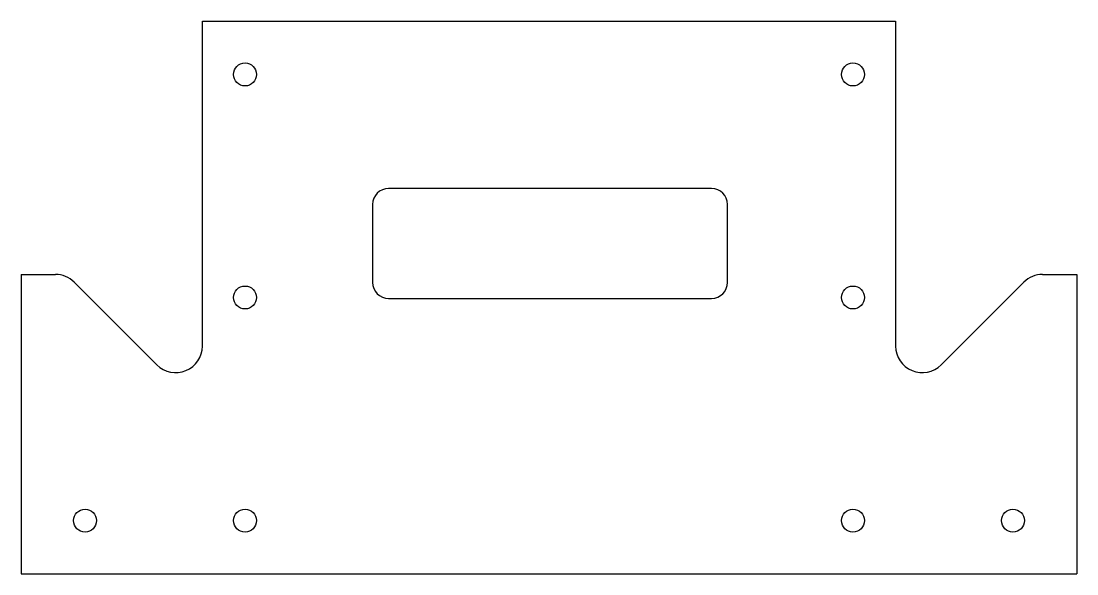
# Model space of a CAD drawing. Header units: millimetres. Extents: x -34 to 164, y -75 to 28.
import ezdxf

# ---------------------------------------------------------------- set-up
doc = ezdxf.new("R2010")
doc.units = ezdxf.units.MM

msp = doc.modelspace()

# ---------------------------------------------------------------- linework, layer by layer
at = {"color": 7, "linetype": 'Continuous', "lineweight": 25}
for p, q in [((0, -32.49), (0, 28.43)), ((0, 28.43), (130, 28.43)), ((130, 28.43), (130, -32.49)), ((95.48, -2.96), (34.92, -2.96)), ((31.92, -5.96), (31.92, -20.56)), ((98.48, -20.56), (98.48, -5.96)), ((-34, -19.06), (-34, -75.22)), ((-34, -19.06), (-27.57, -19.06)), ((157.57, -19.06), (164, -19.06)), ((164, -19.06), (164, -75.22)), ((-24.04, -20.52), (-8.54, -36.02)), ((138.54, -36.02), (154.04, -20.52)), ((34.92, -23.56), (95.48, -23.56)), ((-34, -75.22), (164, -75.22))]:
    msp.add_line(p, q, dxfattribs=at)
for centre in [(8, 18.43), (122, 18.43), (8, -23.39), (122, -23.39), (-22, -65.22), (8, -65.22), (122, -65.22), (152, -65.22)]:
    msp.add_circle(centre, 2.15, dxfattribs=at)
for centre, radius, start, end in [((34.92, -5.96), 3, 90, 180), ((95.48, -5.96), 3, 0, 90), ((-27.57, -24.06), 5, 45, 90), ((157.57, -24.06), 5, 90, 135), ((34.92, -20.56), 3, 180, 270), ((95.48, -20.56), 3, 270, 0), ((-5, -32.49), 5, 225, 0), ((135, -32.49), 5, 180, 315)]:
    msp.add_arc(centre, radius, start, end, dxfattribs=at)

doc.saveas('drawing.dxf')
